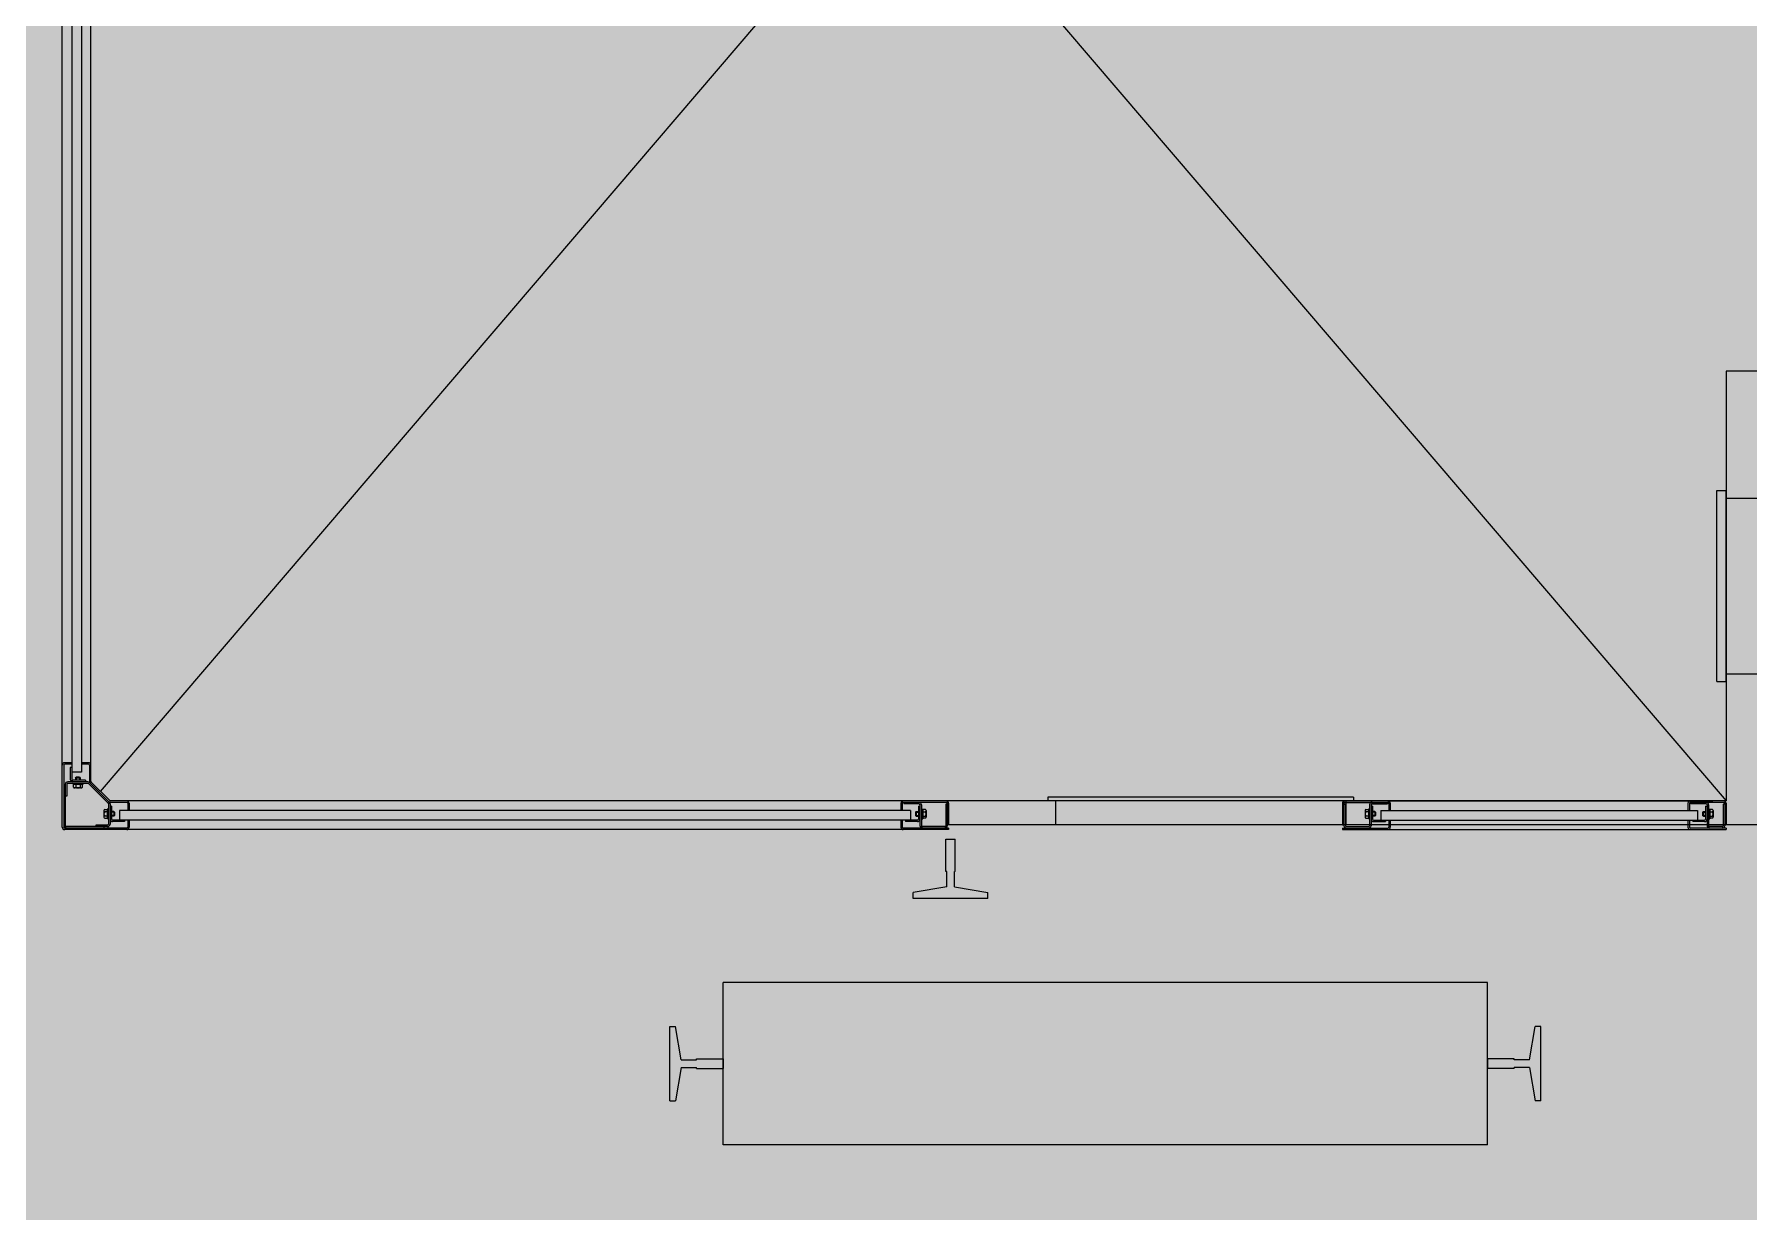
# Model space of a CAD drawing. Header units: millimetres. Extents: x 1710 to 94914, y 1329 to 63037.
# Drawn here: x 30755 to 32550, y 25889 to 27122 of the extents above; entities that cross this region are included whole.
import ezdxf

# ---------------------------------------------------------------- set-up
doc = ezdxf.new("R2010")
doc.units = ezdxf.units.MM
doc.header["$LTSCALE"] = 120
doc.layers.add('ARCH', color=9, linetype='Continuous')
doc.layers.add('공사제외', color=5, linetype='Continuous')

msp = doc.modelspace()

# ---------------------------------------------------------------- hatches: boundary and pattern name
at = {"layer": '공사제외', "linetype": 'Continuous'}
msp.add_hatch(color=253, dxfattribs=at).paths.add_polyline_path([(29881.34369405371, 15782.93533938576), (37839.02623156074, 13368.24037183978), (44770.06090574118, 27040.01634737971), (40481.34391821339, 28562.81592773536), (40462.92070012423, 28694.21464491153), (33086.34242065973, 28694.21464511217), (33086.34242065437, 29394.2146479438), (29881.34369405371, 29394.2146479438)])

# ---------------------------------------------------------------- linework, layer by layer
at = {"layer": 'ARCH', "color": 9}
for p, q in [((30784.3438222413, 26291.71464491188, 9.6149281e-09), (30784.3438222413, 28346.71464491187, 9.5553884e-09)), ((30824.34382223943, 26329.21464491205, 9.6149281e-09), (32526.3438222413, 28319.21464491205, 9.5851026e-09)), ((30824.34382223943, 28309.21464491205, 9.5553884e-09), (32526.3438222413, 26319.21464491187, 9.6446422e-09)), ((30794.3438222413, 28296.61464491225, 9.5553884e-09), (30794.3438222413, 26341.91948454752, 9.6149281e-09)), ((30804.3438222413, 28289.21464491205, 9.5553884e-09), (30804.3438222413, 26349.31948454789, 9.6149281e-09)), ((30814.34382224129, 26339.62885847432, 9.615771000000001e-09), (30814.34382224129, 28298.80043134961, 9.5553884e-09)), ((32526.3438222413, 26769.21464491205, 9.5851026e-09), (32526.3438222413, 26319.21464491187, 9.6446422e-09)), ((32606.3438222413, 26769.21464491205, 9.5553327e-09), (32526.3438222413, 26769.21464491205, 9.5851026e-09)), ((32516.72836408078, 26444.1587895297, 9.5851026e-09), (32516.72836408078, 26644.27050029225, 9.5851026e-09)), ((32516.72836408078, 26644.27050029225, 9.5851026e-09), (32526.3438222413, 26644.27050029225, 9.5851026e-09)), ((32526.3438222413, 26444.1587895297, 9.5851026e-09), (32526.3438222413, 26644.27050029225, 9.5851026e-09)), ((32526.3438222413, 26636.26603186253, 9.5851026e-09), (32578.37286703894, 26636.26603186253, 9.5851026e-09)), ((32516.72836408078, 26444.1587895297, 9.5851026e-09), (32526.3438222413, 26444.1587895297, 9.5851026e-09)), ((32526.3438222413, 26452.16325796139, 9.5851026e-09), (32578.37286703894, 26452.16325796139, 9.5851026e-09)), ((30785.84382224129, 26356.71464491188, 9.6149281e-09), (30785.84382224129, 26291.71464491188, 9.6149281e-09)), ((30794.3438222413, 26359.21464491187, 9.6149281e-09), (30786.8438222413, 26359.21464491187, 9.6149281e-09)), ((30794.3438222413, 26357.71464491187, 9.6149281e-09), (30786.8438222413, 26357.71464491187, 9.6149281e-09)), ((30792.74382223992, 26354.21464491187, 9.6149281e-09), (30792.74382223992, 26341.8146449115, 9.6149281e-09)), ((30794.3438222413, 26354.21464491187, 9.6149281e-09), (30792.74382223992, 26354.21464491187, 9.6149281e-09)), ((30811.84382224141, 26359.21464491187, 9.6149281e-09), (30804.3438222413, 26359.21464491187, 9.6149281e-09)), ((30811.84382224141, 26357.71464491187, 9.6149281e-09), (30804.3438222413, 26357.71464491187, 9.6149281e-09)), ((30812.8438222413, 26356.71464491188, 9.6149281e-09), (30812.8438222413, 26339.62885847432, 9.6149281e-09)), ((30787.44382224092, 26332.71464491205, 9.6149281e-09), (30785.84382224129, 26332.71464491205, 9.6149281e-09)), ((30787.44382224092, 26336.61464491225, 9.6149281e-09), (30787.44382224092, 26293.31464491156, 9.6149281e-09)), ((30789.04382224067, 26336.61464491225, 9.6149281e-09), (30789.04382224067, 26324.21464491188, 9.6149281e-09)), ((30811.14554663433, 26339.21464491205, 9.6149281e-09), (30790.04382224067, 26339.21464491205, 9.6149281e-09)), ((30811.14554663433, 26337.61464491225, 9.6149281e-09), (30790.04382224067, 26337.61464491225, 9.6149281e-09)), ((30804.3438222413, 26349.21464491205, 9.6149281e-09), (30794.3438222413, 26349.21464491205, 9.6149281e-09)), ((30808.74382223982, 26340.81464491156, 9.6149281e-09), (30795.34382224129, 26340.81464491156, 9.6149281e-09)), ((30795.7438222398, 26337.61464491225, 9.6149281e-09), (30795.7438222398, 26336.31464491156, 9.6149281e-09)), ((30805.74382223982, 26336.31464491156, 9.6149281e-09), (30795.7438222398, 26336.31464491156, 9.6149281e-09)), ((30796.12502008723, 26333.61464491225, 9.6149281e-09), (30796.12502008723, 26336.31464491156, 9.6149281e-09)), ((30804.2079238561, 26332.8146449115, 9.6149281e-09), (30797.27972062538, 26332.8146449115, 9.6149281e-09)), ((30798.24382223982, 26343.11464491225, 9.6149281e-09), (30799.04382224067, 26343.91464491311, 9.6149281e-09)), ((30798.24382223982, 26343.11464491225, 9.6149281e-09), (30798.24382223982, 26340.81464491156, 9.6149281e-09)), ((30803.2438222398, 26343.11464491225, 9.6149281e-09), (30798.24382223982, 26343.11464491225, 9.6149281e-09)), ((30798.43442116352, 26336.31464491156, 9.6149281e-09), (30798.43442116352, 26333.61464491225, 9.6149281e-09)), ((30799.04382224067, 26343.91464491311, 9.6149281e-09), (30799.04382224067, 26340.81464491156, 9.6149281e-09)), ((30802.44382224104, 26343.91464491311, 9.6149281e-09), (30799.04382224067, 26343.91464491311, 9.6149281e-09)), ((30800.74382223982, 26337.61464491225, 9.6149281e-09), (30799.53186949762, 26336.31464491156, 9.6149281e-09)), ((30801.95577498397, 26337.61464491225, 9.6149281e-09), (30800.74382223982, 26336.31464491156, 9.6149281e-09)), ((30802.44382224104, 26343.91464491311, 9.6149281e-09), (30803.2438222398, 26343.11464491225, 9.6149281e-09)), ((30802.44382224104, 26343.91464491311, 9.6149281e-09), (30802.44382224104, 26340.81464491156, 9.6149281e-09)), ((30803.05322331795, 26336.31464491156, 9.6149281e-09), (30803.05322331795, 26333.61464491225, 9.6149281e-09)), ((30803.2438222398, 26343.11464491225, 9.6149281e-09), (30803.2438222398, 26340.81464491156, 9.6149281e-09)), ((30805.36262439436, 26333.61464491225, 9.6149281e-09), (30805.36262439436, 26336.31464491156, 9.6149281e-09)), ((30805.74382223982, 26337.61464491225, 9.6149281e-09), (30805.74382223982, 26336.31464491156, 9.6149281e-09)), ((30808.74382223982, 26340.81464491156, 9.6149281e-09), (30808.74382223982, 26339.21464491205, 9.6149281e-09)), ((30811.85265341647, 26337.32175169257, 9.6149281e-09), (30832.45092902193, 26316.72347608704, 9.6149281e-09)), ((30812.98402426625, 26338.45312254253, 9.6149281e-09), (30833.58229987184, 26317.85484693683, 9.6149281e-09)), ((30814.63671545906, 26338.921751694, 9.6149281e-09), (30834.05092902156, 26319.50753813173, 9.6149281e-09)), ((30789.04382224067, 26324.21464491188, 9.6149281e-09), (30787.44382224092, 26324.21464491188, 9.6149281e-09)), ((30832.74382223982, 26316.01636930677, 9.6149281e-09), (30832.74382223982, 26294.91464491311, 9.6149281e-09)), ((30834.3438222413, 26316.01636930677, 9.6149281e-09), (30834.3438222413, 26294.91464491311, 9.6149281e-09)), ((32526.3438222413, 26319.21464491187, 9.6446422e-09), (30834.75803580368, 26319.21464491187, 9.615771000000001e-09)), ((31709.84395042853, 26319.21464491187, 9.5864226e-09), (30834.75803580368, 26319.21464491187, 9.6149281e-09)), ((30851.8438222413, 26317.71464491187, 9.6149281e-09), (30834.75803580368, 26317.71464491187, 9.6149281e-09)), ((30852.84382224118, 26316.71464491188, 9.6149281e-09), (30852.84382224118, 26309.21464491205, 9.6149281e-09)), ((30854.34382224141, 26316.71464491188, 9.6149281e-09), (30854.34382224141, 26309.21464491205, 9.6149281e-09)), ((31662.34395042865, 26316.71464491188, 9.5864226e-09), (31662.34395042865, 26309.21464491205, 9.5864226e-09)), ((31663.84395042865, 26316.71464491188, 9.5864226e-09), (31663.84395042865, 26309.21464491205, 9.5864226e-09)), ((31709.84395042853, 26317.71464491187, 9.5864226e-09), (31664.84395042865, 26317.71464491187, 9.5864226e-09)), ((31665.34395042853, 26317.71464491187, 9.5864226e-09), (31665.34395042853, 26316.11464491225, 9.5864226e-09)), ((31681.34395042865, 26316.11464491225, 9.5864226e-09), (31665.34395042853, 26316.11464491225, 9.5864226e-09)), ((31682.34395042853, 26315.11464491225, 9.5864226e-09), (31682.34395042853, 26293.31464491156, 9.5864226e-09)), ((31683.94395042817, 26315.11464491225, 9.5864226e-09), (31683.94395042817, 26293.31464491156, 9.5864226e-09)), ((31709.24395042694, 26315.71464491205, 9.5864226e-09), (31709.24395042694, 26293.31464491156, 9.5864226e-09)), ((31710.84395042865, 26315.71464491205, 9.5864226e-09), (31709.24395042694, 26315.71464491205, 9.5864226e-09)), ((31710.84395042865, 26316.71464491188, 9.5864226e-09), (31710.84395042865, 26293.31464491156, 9.5864226e-09)), ((31712.34395042853, 26316.71464491188, 9.5864226e-09), (31712.34395042853, 26294.21464491187, 9.5864226e-09)), ((32136.34395042865, 26323.21464491187, 9.6157153e-09), (31816.34395042853, 26323.21464491187, 9.6157153e-09)), ((32136.34395042865, 26323.21464491187, 9.6157153e-09), (31816.34395042853, 26323.21464491187, 9.6157153e-09)), ((31816.34395042853, 26323.21464491187, 9.6157153e-09), (31816.34395042853, 26319.21464491187, 9.6157153e-09)), ((31816.34395042853, 26323.21464491187, 9.6157153e-09), (31816.34395042853, 26319.21464491187, 9.6157153e-09)), ((32136.34395042865, 26319.21464491187, 9.6157153e-09), (31816.34395042853, 26319.21464491187, 9.6157153e-09)), ((32136.34395042865, 26319.21464491187, 9.6157153e-09), (31816.34395042853, 26319.21464491187, 9.6157153e-09)), ((31824.34395042865, 26319.21464491187, 9.6157153e-09), (31824.34395042865, 26294.21464491187, 9.6157153e-09)), ((31824.34395042865, 26319.21464491187, 9.6157153e-09), (31824.34395042865, 26294.21464491187, 9.6157153e-09)), ((32124.67063214677, 26316.71464491188, 9.5561757e-09), (32124.67063214677, 26294.21464491187, 9.5561757e-09)), ((32126.17063214676, 26316.71464491188, 9.5561757e-09), (32126.17063214676, 26293.31464491156, 9.5561757e-09)), ((32126.17063214676, 26315.71464491205, 9.5561757e-09), (32127.77063214639, 26315.71464491205, 9.5561757e-09)), ((32127.17063214677, 26319.21464491187, 9.5561757e-09), (32512.58297211537, 26319.21464491187, 9.5851026e-09)), ((32127.17063214677, 26317.71464491187, 9.5561757e-09), (32172.17063214677, 26317.71464491187, 9.5561757e-09)), ((32127.77063214639, 26315.71464491205, 9.5561757e-09), (32127.77063214639, 26293.31464491156, 9.5561757e-09)), ((32128.34395042853, 26319.21464491187, 9.6157153e-09), (32128.34395042853, 26294.21464491187, 9.6157153e-09)), ((32128.34395042853, 26319.21464491187, 9.6157153e-09), (32128.34395042853, 26294.21464491187, 9.6157153e-09)), ((32136.34395042865, 26323.21464491187, 9.6157153e-09), (32136.34395042865, 26319.21464491187, 9.6157153e-09)), ((32136.34395042865, 26323.21464491187, 9.6157153e-09), (32136.34395042865, 26319.21464491187, 9.6157153e-09)), ((32153.07063214714, 26315.11464491225, 9.5561757e-09), (32153.07063214714, 26293.31464491156, 9.5561757e-09)), ((32154.67063214676, 26315.11464491225, 9.5561757e-09), (32154.67063214676, 26293.31464491156, 9.5561757e-09)), ((32155.67063214677, 26316.11464491225, 9.5561757e-09), (32171.67063214676, 26316.11464491225, 9.5561757e-09)), ((32171.67063214676, 26317.71464491187, 9.5561757e-09), (32171.67063214676, 26316.11464491225, 9.5561757e-09)), ((32173.17063214677, 26316.71464491188, 9.5561757e-09), (32173.17063214677, 26309.21464491205, 9.5561757e-09)), ((32174.67063214677, 26316.71464491188, 9.5561757e-09), (32174.67063214677, 26309.21464491205, 9.5561757e-09)), ((32486.3890397069, 26316.71464491188, 9.5851026e-09), (32486.3890397069, 26309.21464491205, 9.5851026e-09)), ((32487.88903970679, 26316.71464491188, 9.5851026e-09), (32487.88903970679, 26309.21464491205, 9.5851026e-09)), ((32523.88903970692, 26317.71464491187, 9.5851026e-09), (32488.88903970692, 26317.71464491187, 9.5851026e-09)), ((32489.38903970702, 26317.71464491187, 9.5851026e-09), (32489.38903970702, 26316.11464491225, 9.5851026e-09)), ((32505.3890397069, 26316.11464491225, 9.5851026e-09), (32489.38903970702, 26316.11464491225, 9.5851026e-09)), ((32506.38903970692, 26315.11464491225, 9.5851026e-09), (32506.38903970692, 26293.31464491156, 9.5851026e-09)), ((32507.98903970653, 26315.11464491225, 9.5851026e-09), (32507.98903970653, 26293.31464491156, 9.5851026e-09)), ((32523.28903970739, 26315.71464491205, 9.5851026e-09), (32523.28903970739, 26293.31464491156, 9.5851026e-09)), ((32524.88903970692, 26315.71464491205, 9.5851026e-09), (32523.28903970739, 26315.71464491205, 9.5851026e-09)), ((32524.88903970692, 26316.71464491188, 9.5851026e-09), (32524.88903970692, 26293.31464491156, 9.5851026e-09)), ((32526.38903970702, 26316.71464491188, 9.5851026e-09), (32526.38903970702, 26294.21464491187, 9.5851026e-09)), ((30827.94382224092, 26309.07874652679, 9.6149281e-09), (30827.94382224092, 26302.15054329787, 9.6149281e-09)), ((30828.74382223982, 26310.23344706494, 9.6149281e-09), (30831.44382224092, 26310.23344706494, 9.6149281e-09)), ((30831.44382224092, 26307.92404598865, 9.6149281e-09), (30828.74382223982, 26307.92404598865, 9.6149281e-09)), ((30831.44382224092, 26303.30524383602, 9.6149281e-09), (30828.74382223982, 26303.30524383602, 9.6149281e-09)), ((30828.74382223982, 26300.99584275787, 9.6149281e-09), (30831.44382224092, 26300.99584275787, 9.6149281e-09)), ((30832.74382223982, 26310.61464491225, 9.6149281e-09), (30831.44382224092, 26310.61464491225, 9.6149281e-09)), ((30831.44382224092, 26310.61464491225, 9.6149281e-09), (30831.44382224092, 26300.61464491242, 9.6149281e-09)), ((30832.74382223982, 26306.82659765455, 9.6149281e-09), (30831.44382224092, 26305.61464491225, 9.6149281e-09)), ((30832.74382223982, 26305.61464491225, 9.6149281e-09), (30831.44382224092, 26304.4026921682, 9.6149281e-09)), ((30832.74382223982, 26300.61464491242, 9.6149281e-09), (30831.44382224092, 26300.61464491242, 9.6149281e-09)), ((30835.94382224092, 26313.61464491225, 9.6149281e-09), (30834.3438222413, 26313.61464491225, 9.6149281e-09)), ((30835.94382224092, 26313.61464491225, 9.6149281e-09), (30835.94382224092, 26300.21464491187, 9.6149281e-09)), ((30838.24382223982, 26308.11464491225, 9.6149281e-09), (30835.94382224092, 26308.11464491225, 9.6149281e-09)), ((30839.04382224067, 26307.3146449115, 9.6149281e-09), (30835.94382224092, 26307.3146449115, 9.6149281e-09)), ((30839.04382224067, 26303.91464491299, 9.6149281e-09), (30835.94382224092, 26303.91464491299, 9.6149281e-09)), ((30838.24382223982, 26303.11464491225, 9.6149281e-09), (30835.94382224092, 26303.11464491225, 9.6149281e-09)), ((31679.74395042716, 26299.21464491205, 9.5864226e-09), (30836.94382224092, 26299.21464491205, 9.6149281e-09)), ((30849.3438222413, 26297.61464491225, 9.6149281e-09), (30836.94382224092, 26297.61464491225, 9.6149281e-09)), ((30839.04382224067, 26307.3146449115, 9.6149281e-09), (30838.24382223982, 26308.11464491225, 9.6149281e-09)), ((30838.24382223982, 26308.11464491225, 9.6149281e-09), (30838.24382223982, 26303.11464491225, 9.6149281e-09)), ((30838.24382223982, 26303.11464491225, 9.6149281e-09), (30839.04382224067, 26303.91464491299, 9.6149281e-09)), ((30839.04382224067, 26307.3146449115, 9.6149281e-09), (30839.04382224067, 26303.91464491299, 9.6149281e-09)), ((31672.34395042853, 26309.21464491205, 9.5864226e-09), (30844.3438222413, 26309.21464491205, 9.6149281e-09)), ((30844.3438222413, 26309.21464491205, 9.6149281e-09), (30844.3438222413, 26299.21464491205, 9.6149281e-09)), ((30849.3438222413, 26299.21464491205, 9.6149281e-09), (30849.3438222413, 26297.61464491225, 9.6149281e-09)), ((30852.84382224118, 26299.21464491205, 9.6149281e-09), (30852.84382224118, 26291.71464491188, 9.6149281e-09)), ((30854.34382224141, 26299.21464491205, 9.6149281e-09), (30854.34382224141, 26291.71464491188, 9.6149281e-09)), ((31662.34395042865, 26299.21464491205, 9.5864226e-09), (31662.34395042865, 26291.71464491188, 9.5864226e-09)), ((31663.84395042865, 26299.21464491205, 9.5864226e-09), (31663.84395042865, 26291.71464491188, 9.5864226e-09)), ((31667.34395042865, 26299.21464491205, 9.5864226e-09), (31667.34395042865, 26297.61464491225, 9.5864226e-09)), ((31679.74395042716, 26297.61464491225, 9.5864226e-09), (31667.34395042865, 26297.61464491225, 9.5864226e-09)), ((31672.34395042853, 26309.21464491205, 9.5864226e-09), (31672.34395042853, 26299.21464491205, 9.5864226e-09)), ((31677.64395042742, 26307.3146449115, 9.5864226e-09), (31678.44395042817, 26308.11464491225, 9.5864226e-09)), ((31677.64395042742, 26307.3146449115, 9.5864226e-09), (31680.74395042716, 26307.3146449115, 9.5864226e-09)), ((31677.64395042742, 26307.3146449115, 9.5864226e-09), (31677.64395042742, 26303.91464491299, 9.5864226e-09)), ((31678.44395042817, 26303.11464491225, 9.5864226e-09), (31677.64395042742, 26303.91464491299, 9.5864226e-09)), ((31677.64395042742, 26303.91464491299, 9.5864226e-09), (31680.74395042716, 26303.91464491299, 9.5864226e-09)), ((31678.44395042817, 26308.11464491225, 9.5864226e-09), (31680.74395042716, 26308.11464491225, 9.5864226e-09)), ((31678.44395042817, 26308.11464491225, 9.5864226e-09), (31678.44395042817, 26303.11464491225, 9.5864226e-09)), ((31678.44395042817, 26303.11464491225, 9.5864226e-09), (31680.74395042716, 26303.11464491225, 9.5864226e-09)), ((31680.74395042716, 26313.61464491225, 9.5864226e-09), (31682.34395042853, 26313.61464491225, 9.5864226e-09)), ((31680.74395042716, 26313.61464491225, 9.5864226e-09), (31680.74395042716, 26300.21464491187, 9.5864226e-09)), ((31680.74395042716, 26313.61464491225, 9.5864226e-09), (31680.74395042716, 26300.21464491187, 9.5864226e-09)), ((31683.94395042817, 26310.61464491225, 9.5864226e-09), (31685.24395042716, 26310.61464491225, 9.5864226e-09)), ((31683.94395042817, 26306.82659765455, 9.5864226e-09), (31685.24395042716, 26305.61464491225, 9.5864226e-09)), ((31683.94395042817, 26305.61464491225, 9.5864226e-09), (31685.24395042716, 26304.4026921682, 9.5864226e-09)), ((31683.94395042817, 26300.61464491242, 9.5864226e-09), (31685.24395042716, 26300.61464491242, 9.5864226e-09)), ((31685.24395042716, 26310.61464491225, 9.5864226e-09), (31685.24395042716, 26300.61464491242, 9.5864226e-09)), ((31687.94395042817, 26310.23344706494, 9.5864226e-09), (31685.24395042716, 26310.23344706494, 9.5864226e-09)), ((31685.24395042716, 26307.92404598865, 9.5864226e-09), (31687.94395042817, 26307.92404598865, 9.5864226e-09)), ((31685.24395042716, 26303.30524383602, 9.5864226e-09), (31687.94395042817, 26303.30524383602, 9.5864226e-09)), ((31687.94395042817, 26300.99584275787, 9.5864226e-09), (31685.24395042716, 26300.99584275787, 9.5864226e-09)), ((31688.74395042694, 26309.07874652679, 9.5864226e-09), (31688.74395042694, 26302.15054329787, 9.5864226e-09)), ((32148.27063214639, 26309.07874652679, 9.5561757e-09), (32148.27063214639, 26302.15054329787, 9.5561757e-09)), ((32149.07063214726, 26310.23344706494, 9.5561757e-09), (32151.77063214639, 26310.23344706494, 9.5561757e-09)), ((32151.77063214639, 26307.92404598865, 9.5561757e-09), (32149.07063214726, 26307.92404598865, 9.5561757e-09)), ((32151.77063214639, 26303.30524383602, 9.5561757e-09), (32149.07063214726, 26303.30524383602, 9.5561757e-09)), ((32149.07063214726, 26300.99584275787, 9.5561757e-09), (32151.77063214639, 26300.99584275787, 9.5561757e-09)), ((32151.77063214639, 26310.61464491225, 9.5561757e-09), (32151.77063214639, 26300.61464491242, 9.5561757e-09)), ((32153.07063214714, 26310.61464491225, 9.5561757e-09), (32151.77063214639, 26310.61464491225, 9.5561757e-09)), ((32153.07063214714, 26306.82659765455, 9.5561757e-09), (32151.77063214639, 26305.61464491225, 9.5561757e-09)), ((32153.07063214714, 26305.61464491225, 9.5561757e-09), (32151.77063214639, 26304.4026921682, 9.5561757e-09)), ((32153.07063214714, 26300.61464491242, 9.5561757e-09), (32151.77063214639, 26300.61464491242, 9.5561757e-09)), ((32156.27063214639, 26313.61464491225, 9.5561757e-09), (32154.67063214676, 26313.61464491225, 9.5561757e-09)), ((32156.27063214639, 26313.61464491225, 9.5561757e-09), (32156.27063214639, 26300.21464491187, 9.5561757e-09)), ((32156.27063214639, 26313.61464491225, 9.5561757e-09), (32156.27063214639, 26300.21464491187, 9.5561757e-09)), ((32158.57063214726, 26308.11464491225, 9.5561757e-09), (32156.27063214639, 26308.11464491225, 9.5561757e-09)), ((32159.37063214602, 26307.3146449115, 9.5561757e-09), (32156.27063214639, 26307.3146449115, 9.5561757e-09)), ((32159.37063214602, 26303.91464491299, 9.5561757e-09), (32156.27063214639, 26303.91464491299, 9.5561757e-09)), ((32158.57063214726, 26303.11464491225, 9.5561757e-09), (32156.27063214639, 26303.11464491225, 9.5561757e-09)), ((32157.27063214639, 26299.21464491205, 9.5561757e-09), (32503.78903970728, 26299.21464491205, 9.5851026e-09)), ((32157.27063214639, 26297.61464491225, 9.5561757e-09), (32169.67063214676, 26297.61464491225, 9.5561757e-09)), ((32158.57063214726, 26308.11464491225, 9.5561757e-09), (32158.57063214726, 26303.11464491225, 9.5561757e-09)), ((32159.37063214602, 26307.3146449115, 9.5561757e-09), (32158.57063214726, 26308.11464491225, 9.5561757e-09)), ((32158.57063214726, 26303.11464491225, 9.5561757e-09), (32159.37063214602, 26303.91464491299, 9.5561757e-09)), ((32159.37063214602, 26307.3146449115, 9.5561757e-09), (32159.37063214602, 26303.91464491299, 9.5561757e-09)), ((32164.67063214677, 26309.21464491205, 9.5561757e-09), (32496.38903970702, 26309.21464491205, 9.5851026e-09)), ((32164.67063214677, 26309.21464491205, 9.5561757e-09), (32164.67063214677, 26299.21464491205, 9.5561757e-09)), ((32169.67063214676, 26299.21464491205, 9.5561757e-09), (32169.67063214676, 26297.61464491225, 9.5561757e-09)), ((32173.17063214677, 26299.21464491205, 9.5561757e-09), (32173.17063214677, 26291.71464491188, 9.5561757e-09)), ((32174.67063214677, 26299.21464491205, 9.5561757e-09), (32174.67063214677, 26291.71464491188, 9.5561757e-09)), ((32486.3890397069, 26299.21464491205, 9.5851026e-09), (32486.3890397069, 26291.71464491188, 9.5851026e-09)), ((32487.88903970679, 26299.21464491205, 9.5851026e-09), (32487.88903970679, 26291.71464491188, 9.5851026e-09)), ((32491.38903970692, 26299.21464491205, 9.5851026e-09), (32491.38903970692, 26297.61464491225, 9.5851026e-09)), ((32503.78903970728, 26297.61464491225, 9.5851026e-09), (32491.38903970692, 26297.61464491225, 9.5851026e-09)), ((32496.38903970702, 26309.21464491205, 9.5851026e-09), (32496.38903970702, 26299.21464491205, 9.5851026e-09)), ((32501.68903970753, 26307.3146449115, 9.5851026e-09), (32502.48903970653, 26308.11464491225, 9.5851026e-09)), ((32501.68903970753, 26307.3146449115, 9.5851026e-09), (32504.78903970728, 26307.3146449115, 9.5851026e-09)), ((32501.68903970753, 26307.3146449115, 9.5851026e-09), (32501.68903970753, 26303.91464491299, 9.5851026e-09)), ((32502.48903970653, 26303.11464491225, 9.5851026e-09), (32501.68903970753, 26303.91464491299, 9.5851026e-09)), ((32501.68903970753, 26303.91464491299, 9.5851026e-09), (32504.78903970728, 26303.91464491299, 9.5851026e-09)), ((32502.48903970653, 26308.11464491225, 9.5851026e-09), (32502.48903970653, 26303.11464491225, 9.5851026e-09)), ((32502.48903970653, 26308.11464491225, 9.5851026e-09), (32504.78903970728, 26308.11464491225, 9.5851026e-09)), ((32502.48903970653, 26303.11464491225, 9.5851026e-09), (32504.78903970728, 26303.11464491225, 9.5851026e-09)), ((32504.78903970728, 26313.61464491225, 9.5851026e-09), (32504.78903970728, 26300.21464491187, 9.5851026e-09)), ((32504.78903970728, 26313.61464491225, 9.5851026e-09), (32504.78903970728, 26300.21464491187, 9.5851026e-09)), ((32504.78903970728, 26313.61464491225, 9.5851026e-09), (32506.38903970692, 26313.61464491225, 9.5851026e-09)), ((32507.98903970653, 26310.61464491225, 9.5851026e-09), (32509.28903970728, 26310.61464491225, 9.5851026e-09)), ((32507.98903970653, 26306.82659765455, 9.5851026e-09), (32509.28903970728, 26305.61464491225, 9.5851026e-09)), ((32507.98903970653, 26305.61464491225, 9.5851026e-09), (32509.28903970728, 26304.4026921682, 9.5851026e-09)), ((32507.98903970653, 26300.61464491242, 9.5851026e-09), (32509.28903970728, 26300.61464491242, 9.5851026e-09)), ((32509.28903970728, 26310.61464491225, 9.5851026e-09), (32509.28903970728, 26300.61464491242, 9.5851026e-09)), ((32511.98903970653, 26310.23344706494, 9.5851026e-09), (32509.28903970728, 26310.23344706494, 9.5851026e-09)), ((32509.28903970728, 26307.92404598865, 9.5851026e-09), (32511.98903970653, 26307.92404598865, 9.5851026e-09)), ((32509.28903970728, 26303.30524383602, 9.5851026e-09), (32511.98903970653, 26303.30524383602, 9.5851026e-09)), ((32511.98903970653, 26300.99584275787, 9.5851026e-09), (32509.28903970728, 26300.99584275787, 9.5851026e-09)), ((32512.78903970728, 26309.07874652679, 9.5851026e-09), (32512.78903970728, 26302.15054329787, 9.5851026e-09)), ((30851.8438222413, 26290.71464491187, 9.6149281e-09), (30786.8438222413, 26290.71464491187, 9.6149281e-09)), ((31712.34395042853, 26289.21464491187, 9.5864226e-09), (30786.8438222413, 26289.21464491187, 9.6149281e-09)), ((30831.7438222398, 26292.3146449115, 9.6149281e-09), (30788.44382224092, 26292.3146449115, 9.6149281e-09)), ((30831.7438222398, 26293.91464491299, 9.6149281e-09), (30819.3438222413, 26293.91464491299, 9.6149281e-09)), ((30819.3438222413, 26293.91464491299, 9.6149281e-09), (30819.3438222413, 26292.3146449115, 9.6149281e-09)), ((30827.8438222413, 26292.3146449115, 9.6149281e-09), (30827.8438222413, 26290.71464491187, 9.6149281e-09)), ((31712.34395042853, 26290.71464491187, 9.5864226e-09), (31664.84395042865, 26290.71464491187, 9.5864226e-09)), ((31708.24395042716, 26292.3146449115, 9.5864226e-09), (31684.94395042817, 26292.3146449115, 9.5864226e-09)), ((31709.3438222413, 26279.2146449007, 9.5855797e-09), (31719.34382224129, 26279.2146449007, 9.5855797e-09)), ((31709.3438222413, 26245.21464490076, 9.5855797e-09), (31709.3438222413, 26279.2146449007, 9.5855797e-09)), ((31712.34395042853, 26294.21464491187, 9.5864226e-09), (31710.84395042865, 26294.21464491187, 9.5864226e-09)), ((32666.34382224129, 26294.21464491187, 9.6148724e-09), (31712.34395042853, 26294.21464491187, 9.5872656e-09)), ((31712.34395042853, 26290.71464491187, 9.5864226e-09), (31712.34395042853, 26289.21464491187, 9.5864226e-09)), ((31719.34382224129, 26245.21464490076, 9.5855797e-09), (31719.34382224129, 26279.2146449007, 9.5855797e-09)), ((32128.34395042853, 26294.21464491187, 9.6157153e-09), (31824.34395042865, 26294.21464491187, 9.6157153e-09)), ((32128.34395042853, 26294.21464491187, 9.6157153e-09), (31824.34395042865, 26294.21464491187, 9.6157153e-09)), ((32124.67063214677, 26294.21464491187, 9.5561757e-09), (32126.17063214676, 26294.21464491187, 9.5561757e-09)), ((32124.67063214677, 26294.21464491187, 9.5561757e-09), (32126.17063214676, 26294.21464491187, 9.5561757e-09)), ((32124.67063214677, 26290.71464491187, 9.5561757e-09), (32124.67063214677, 26289.21464491187, 9.5561757e-09)), ((32124.67063214677, 26290.71464491187, 9.5561757e-09), (32172.17063214677, 26290.71464491187, 9.5561757e-09)), ((32124.67063214677, 26289.21464491187, 9.5561757e-09), (32526.38903970702, 26289.21464491187, 9.5851026e-09)), ((32128.77063214639, 26292.3146449115, 9.5561757e-09), (32152.07063214725, 26292.3146449115, 9.5561757e-09)), ((32526.38903970702, 26290.71464491187, 9.5851026e-09), (32488.88903970692, 26290.71464491187, 9.5851026e-09)), ((32522.28903970728, 26292.3146449115, 9.5851026e-09), (32508.98903970653, 26292.3146449115, 9.5851026e-09)), ((32526.38903970702, 26294.21464491187, 9.5851026e-09), (32524.88903970692, 26294.21464491187, 9.5851026e-09)), ((32526.38903970702, 26290.71464491187, 9.5851026e-09), (32526.38903970702, 26289.21464491187, 9.5851026e-09)), ((31710.3438222413, 26245.21464490076, 9.5855797e-09), (31709.3438222413, 26245.21464490076, 9.5855797e-09)), ((31710.3438222413, 26229.21464490076, 9.5855797e-09), (31710.3438222413, 26245.21464490076, 9.5855797e-09)), ((31718.3438222413, 26229.21464490076, 9.5855797e-09), (31718.3438222413, 26245.21464490076, 9.5855797e-09)), ((31719.34382224129, 26245.21464490076, 9.5855797e-09), (31718.3438222413, 26245.21464490076, 9.5855797e-09)), ((31710.3438222413, 26229.21464490076, 9.5855797e-09), (31675.34382224129, 26223.2146449007, 9.5855797e-09)), ((31718.3438222413, 26229.21464490076, 9.5855797e-09), (31753.34382224141, 26223.2146449007, 9.5855797e-09)), ((31675.34382224129, 26217.21464490076, 9.5855797e-09), (31675.34382224129, 26223.2146449007, 9.5855797e-09)), ((31753.34382224141, 26217.21464490076, 9.5855797e-09), (31675.34382224129, 26217.21464490076, 9.5855797e-09)), ((31753.34382224141, 26217.21464490076, 9.5855797e-09), (31753.34382224141, 26223.2146449007, 9.5855797e-09)), ((32276.3438222413, 26129.21464491187, 9.6250785e-09), (31476.3438222413, 26129.21464491187, 9.6250785e-09)), ((31476.3438222413, 25959.21464491205, 9.6250785e-09), (31476.3438222413, 26129.21464491187, 9.6250785e-09)), ((32276.3438222413, 25959.21464491205, 9.6250785e-09), (32276.3438222413, 26129.21464491187, 9.6250785e-09)), ((31420.34369405394, 26005.21464491187, 9.623916999999999e-09), (31420.34369405394, 26083.21464491205, 9.623916999999999e-09)), ((31420.34369405394, 26083.21464491205, 9.623916999999999e-09), (31426.34369405405, 26083.21464491205, 9.623916999999999e-09)), ((31420.34382224129, 26005.21464491187, 9.6250785e-09), (31420.34382224129, 26083.21464491205, 9.6250785e-09)), ((31420.34382224129, 26083.21464491205, 9.6250785e-09), (31426.3438222413, 26083.21464491205, 9.6250785e-09)), ((31432.34369405406, 26048.21464491205, 9.623916999999999e-09), (31426.34369405405, 26083.21464491205, 9.623916999999999e-09)), ((31432.3438222413, 26048.21464491205, 9.6250785e-09), (31426.3438222413, 26083.21464491205, 9.6250785e-09)), ((32320.34369405406, 26048.21464491205, 9.623916999999999e-09), (32326.34369405406, 26083.21464491205, 9.623916999999999e-09)), ((32320.3438222413, 26048.21464491205, 9.6250785e-09), (32326.3438222413, 26083.21464491205, 9.6250785e-09)), ((32332.34369405394, 26083.21464491205, 9.623916999999999e-09), (32326.34369405406, 26083.21464491205, 9.623916999999999e-09)), ((32332.3438222413, 26083.21464491205, 9.6250785e-09), (32326.3438222413, 26083.21464491205, 9.6250785e-09)), ((32332.34369405394, 26005.21464491187, 9.623916999999999e-09), (32332.34369405394, 26083.21464491205, 9.623916999999999e-09)), ((32332.3438222413, 26005.21464491187, 9.6250785e-09), (32332.3438222413, 26083.21464491205, 9.6250785e-09)), ((31432.34369405406, 26048.21464491205, 9.623916999999999e-09), (31448.34369405394, 26048.21464491205, 9.623916999999999e-09)), ((31432.3438222413, 26048.21464491205, 9.6250785e-09), (31448.3438222413, 26048.21464491205, 9.6250785e-09)), ((31448.34369405394, 26049.21464491187, 9.623916999999999e-09), (31476.34369405394, 26049.21464491187, 9.623916999999999e-09)), ((31448.34369405394, 26048.21464491205, 9.623916999999999e-09), (31448.34369405394, 26049.21464491187, 9.623916999999999e-09)), ((31448.3438222413, 26049.21464491187, 9.6250785e-09), (31476.3438222413, 26049.21464491187, 9.6250785e-09)), ((31448.3438222413, 26048.21464491205, 9.6250785e-09), (31448.3438222413, 26049.21464491187, 9.6250785e-09)), ((31476.34369405394, 26049.21464491187, 9.623916999999999e-09), (31476.34369405394, 26039.21464491205, 9.623916999999999e-09)), ((31476.3438222413, 26049.21464491187, 9.6250785e-09), (31476.3438222413, 26039.21464491205, 9.6250785e-09)), ((32304.34369405394, 26049.21464491187, 9.623916999999999e-09), (32276.34369405394, 26049.21464491187, 9.623916999999999e-09)), ((32276.34369405394, 26049.21464491187, 9.623916999999999e-09), (32276.34369405394, 26039.21464491205, 9.623916999999999e-09)), ((32304.34382224129, 26049.21464491187, 9.6250785e-09), (32276.3438222413, 26049.21464491187, 9.6250785e-09)), ((32276.3438222413, 26049.21464491187, 9.6250785e-09), (32276.3438222413, 26039.21464491205, 9.6250785e-09)), ((32304.34369405394, 26048.21464491205, 9.623916999999999e-09), (32304.34369405394, 26049.21464491187, 9.623916999999999e-09)), ((32320.34369405406, 26048.21464491205, 9.623916999999999e-09), (32304.34369405394, 26048.21464491205, 9.623916999999999e-09)), ((32304.34382224129, 26048.21464491205, 9.6250785e-09), (32304.34382224129, 26049.21464491187, 9.6250785e-09)), ((32320.3438222413, 26048.21464491205, 9.6250785e-09), (32304.34382224129, 26048.21464491205, 9.6250785e-09)), ((31432.34369405406, 26040.21464491188, 9.623916999999999e-09), (31426.34369405405, 26005.21464491187, 9.623916999999999e-09)), ((31432.3438222413, 26040.21464491188, 9.6250785e-09), (31426.3438222413, 26005.21464491187, 9.6250785e-09)), ((31432.34369405406, 26040.21464491188, 9.623916999999999e-09), (31448.34369405394, 26040.21464491188, 9.623916999999999e-09)), ((31432.3438222413, 26040.21464491188, 9.6250785e-09), (31448.3438222413, 26040.21464491188, 9.6250785e-09)), ((31448.34369405394, 26039.21464491205, 9.623916999999999e-09), (31448.34369405394, 26040.21464491188, 9.623916999999999e-09)), ((31448.34369405394, 26039.21464491205, 9.623916999999999e-09), (31476.34369405394, 26039.21464491205, 9.623916999999999e-09)), ((31448.3438222413, 26039.21464491205, 9.6250785e-09), (31448.3438222413, 26040.21464491188, 9.6250785e-09)), ((31448.3438222413, 26039.21464491205, 9.6250785e-09), (31476.3438222413, 26039.21464491205, 9.6250785e-09)), ((32304.34369405394, 26039.21464491205, 9.623916999999999e-09), (32276.34369405394, 26039.21464491205, 9.623916999999999e-09)), ((32304.34382224129, 26039.21464491205, 9.6250785e-09), (32276.3438222413, 26039.21464491205, 9.6250785e-09)), ((32320.34369405406, 26040.21464491188, 9.623916999999999e-09), (32304.34369405394, 26040.21464491188, 9.623916999999999e-09)), ((32304.34369405394, 26039.21464491205, 9.623916999999999e-09), (32304.34369405394, 26040.21464491188, 9.623916999999999e-09)), ((32320.3438222413, 26040.21464491188, 9.6250785e-09), (32304.34382224129, 26040.21464491188, 9.6250785e-09)), ((32304.34382224129, 26039.21464491205, 9.6250785e-09), (32304.34382224129, 26040.21464491188, 9.6250785e-09)), ((32320.34369405406, 26040.21464491188, 9.623916999999999e-09), (32326.34369405406, 26005.21464491187, 9.623916999999999e-09)), ((32320.3438222413, 26040.21464491188, 9.6250785e-09), (32326.3438222413, 26005.21464491187, 9.6250785e-09)), ((31420.34369405394, 26005.21464491187, 9.623916999999999e-09), (31426.34369405405, 26005.21464491187, 9.623916999999999e-09)), ((31420.34382224129, 26005.21464491187, 9.6250785e-09), (31426.3438222413, 26005.21464491187, 9.6250785e-09)), ((32332.34369405394, 26005.21464491187, 9.623916999999999e-09), (32326.34369405406, 26005.21464491187, 9.623916999999999e-09)), ((32332.3438222413, 26005.21464491187, 9.6250785e-09), (32326.3438222413, 26005.21464491187, 9.6250785e-09)), ((32276.3438222413, 25959.21464491205, 9.6250785e-09), (31476.3438222413, 25959.21464491205, 9.6250785e-09))]:
    msp.add_line(p, q, dxfattribs=at)
for centre, radius, start, end in [((30786.8438222413, 26356.71464491188, 9.6149281e-09), 2.5, 90, 180), ((30786.8438222413, 26356.71464491188, 9.6149281e-09), 1, 90, 180), ((30811.84382224141, 26356.71464491188, 9.6149281e-09), 2.5, 0, 90), ((30811.84382224141, 26356.71464491188, 9.6149281e-09), 1, 0, 90), ((30790.04382224067, 26336.61464491225, 9.6149281e-09), 2.6, 90, 180), ((30790.04382224067, 26336.61464491225, 9.6149281e-09), 1, 90, 180), ((30795.34382224129, 26341.8146449115, 9.6149281e-09), 2.6, 180, 270), ((30795.34382224129, 26341.8146449115, 9.6149281e-09), 1, 180, 270), ((30797.27972062538, 26334.04797824594, 9.6149281e-09), 1.233333333334518, 200.5699920427362, 339.4300079572638), ((30800.74382223982, 26336.54797824595, 9.6149281e-09), 3.733333333337196, 231.7867892735528, 308.2132107264471), ((30804.2079238561, 26334.04797824594, 9.6149281e-09), 1.233333333334518, 200.5699920427362, 339.4300079572638), ((30811.14554663433, 26336.61464491225, 9.6149281e-09), 2.6, 44.99999992453636, 90), ((30811.14554663433, 26336.61464491225, 9.6149281e-09), 1, 44.99999992453636, 90), ((30815.3438222413, 26339.62885847432, 9.6149281e-09), 2.5, 180, 224.9999999245364), ((30815.3438222413, 26339.62885847432, 9.6149281e-09), 1, 180, 224.9999999245364), ((30831.7438222398, 26316.01636930677, 9.6149281e-09), 1, 0, 44.99999992453636), ((30834.75803580368, 26320.21464491205, 9.6149281e-09), 2.5, 224.9999999245364, 270), ((30831.7438222398, 26316.01636930677, 9.6149281e-09), 2.6, 0, 44.99999992453636), ((30834.75803580368, 26320.21464491205, 9.6149281e-09), 1, 224.9999999245364, 270), ((30851.8438222413, 26316.71464491188, 9.6149281e-09), 2.5, 0, 90), ((30851.8438222413, 26316.71464491188, 9.6149281e-09), 1, 0, 90), ((31664.84395042865, 26316.71464491188, 9.5864226e-09), 2.5, 90, 180), ((31664.84395042865, 26316.71464491188, 9.5864226e-09), 1, 90, 180), ((31681.34395042865, 26315.11464491225, 9.5864226e-09), 2.6, 0, 90), ((31681.34395042865, 26315.11464491225, 9.5864226e-09), 1, 0, 90), ((31709.84395042853, 26316.71464491188, 9.5864226e-09), 2.5, 0, 90), ((31709.84395042853, 26316.71464491188, 9.5864226e-09), 1, 0, 90), ((32127.17063214677, 26316.71464491188, 9.5561757e-09), 2.5, 90, 180), ((32127.17063214677, 26316.71464491188, 9.5561757e-09), 1, 90, 180), ((32155.67063214677, 26315.11464491225, 9.5561757e-09), 2.6, 90, 180), ((32155.67063214677, 26315.11464491225, 9.5561757e-09), 1, 90, 180), ((32172.17063214677, 26316.71464491188, 9.5561757e-09), 2.5, 0, 90), ((32172.17063214677, 26316.71464491188, 9.5561757e-09), 1, 0, 90), ((32488.88903970692, 26316.71464491188, 9.5851026e-09), 2.5, 90, 180), ((32488.88903970692, 26316.71464491188, 9.5851026e-09), 1, 90, 180), ((32505.3890397069, 26315.11464491225, 9.5851026e-09), 2.6, 0, 90), ((32505.3890397069, 26315.11464491225, 9.5851026e-09), 1, 0, 90), ((32523.88903970692, 26316.71464491188, 9.5851026e-09), 2.5, 0, 90), ((32523.88903970692, 26316.71464491188, 9.5851026e-09), 1, 0, 90), ((30829.17715557339, 26309.07874652679, 9.6149281e-09), 1.233333333334518, 110.5699920427361, 249.4300079572639), ((30831.67715557339, 26305.61464491225, 9.6149281e-09), 3.733333333337196, 141.7867893589693, 218.2132106410307), ((30829.17715557339, 26302.15054329787, 9.6149281e-09), 1.233333333334518, 110.5699920427361, 249.4300079572639), ((30836.94382224092, 26300.21464491187, 9.6149281e-09), 2.6, 180, 270), ((30836.94382224092, 26300.21464491187, 9.6149281e-09), 1, 180, 270), ((31679.74395042716, 26300.21464491187, 9.5864226e-09), 2.6, 270, 0), ((31679.74395042716, 26300.21464491187, 9.5864226e-09), 1, 270, 0), ((31687.51061709458, 26309.07874652679, 9.5864226e-09), 1.233333333334518, 290.5699920427362, 69.43000795726383), ((31685.01061709458, 26305.61464491225, 9.5864226e-09), 3.733333333337196, 321.7867893589693, 38.21321064103072), ((31687.51061709458, 26302.15054329787, 9.5864226e-09), 1.233333333334518, 290.5699920427362, 69.43000795726383), ((32149.50396548072, 26309.07874652679, 9.5561757e-09), 1.233333333334518, 110.5699920427361, 249.4300079572639), ((32152.00396548072, 26305.61464491225, 9.5561757e-09), 3.733333333337196, 141.7867893589693, 218.2132106410307), ((32149.50396548072, 26302.15054329787, 9.5561757e-09), 1.233333333334518, 110.5699920427361, 249.4300079572639), ((32157.27063214639, 26300.21464491187, 9.5561757e-09), 2.6, 180, 270), ((32157.27063214639, 26300.21464491187, 9.5561757e-09), 1, 180, 270), ((32503.78903970728, 26300.21464491187, 9.5851026e-09), 2.6, 270, 0), ((32503.78903970728, 26300.21464491187, 9.5851026e-09), 1, 270, 0), ((32511.55570637295, 26309.07874652679, 9.5851026e-09), 1.233333333334518, 290.5699920427362, 69.43000795726383), ((32509.05570637295, 26305.61464491225, 9.5851026e-09), 3.733333333337196, 321.7867893589693, 38.21321064103072), ((32511.55570637295, 26302.15054329787, 9.5851026e-09), 1.233333333334518, 290.5699920427362, 69.43000795726383), ((30786.8438222413, 26291.71464491188, 9.6149281e-09), 2.5, 180, 270), ((30788.44382224092, 26293.31464491156, 9.6149281e-09), 2.6, 180, 270), ((30786.8438222413, 26291.71464491188, 9.6149281e-09), 1, 180, 270), ((30788.44382224092, 26293.31464491156, 9.6149281e-09), 1, 180, 270), ((30831.7438222398, 26294.91464491311, 9.6149281e-09), 2.6, 270, 0), ((30831.7438222398, 26294.91464491311, 9.6149281e-09), 1, 270, 0), ((30851.8438222413, 26291.71464491188, 9.6149281e-09), 1, 270, 0), ((30851.8438222413, 26291.71464491188, 9.6149281e-09), 2.5, 270, 0), ((31664.84395042865, 26291.71464491188, 9.5864226e-09), 2.5, 180, 270), ((31664.84395042865, 26291.71464491188, 9.5864226e-09), 1, 180, 270), ((31684.94395042817, 26293.31464491156, 9.5864226e-09), 2.6, 180, 270), ((31684.94395042817, 26293.31464491156, 9.5864226e-09), 1, 180, 270), ((31708.24395042716, 26293.31464491156, 9.5864226e-09), 2.6, 270, 0), ((31708.24395042716, 26293.31464491156, 9.5864226e-09), 1, 270, 0), ((32128.77063214639, 26293.31464491156, 9.5561757e-09), 2.6, 180, 270), ((32128.77063214639, 26293.31464491156, 9.5561757e-09), 1, 180, 270), ((32152.07063214725, 26293.31464491156, 9.5561757e-09), 1, 270, 0), ((32152.07063214725, 26293.31464491156, 9.5561757e-09), 2.6, 270, 0), ((32172.17063214677, 26291.71464491188, 9.5561757e-09), 2.5, 270, 0), ((32172.17063214677, 26291.71464491188, 9.5561757e-09), 1, 270, 0), ((32488.88903970692, 26291.71464491188, 9.5851026e-09), 2.5, 180, 270), ((32488.88903970692, 26291.71464491188, 9.5851026e-09), 1, 180, 270), ((32508.98903970653, 26293.31464491156, 9.5851026e-09), 2.6, 180, 270), ((32508.98903970653, 26293.31464491156, 9.5851026e-09), 1, 180, 270), ((32522.28903970728, 26293.31464491156, 9.5851026e-09), 1, 270, 0), ((32522.28903970728, 26293.31464491156, 9.5851026e-09), 2.6, 270, 0)]:
    msp.add_arc(centre, radius, start, end, dxfattribs=at)

doc.saveas('drawing.dxf')
